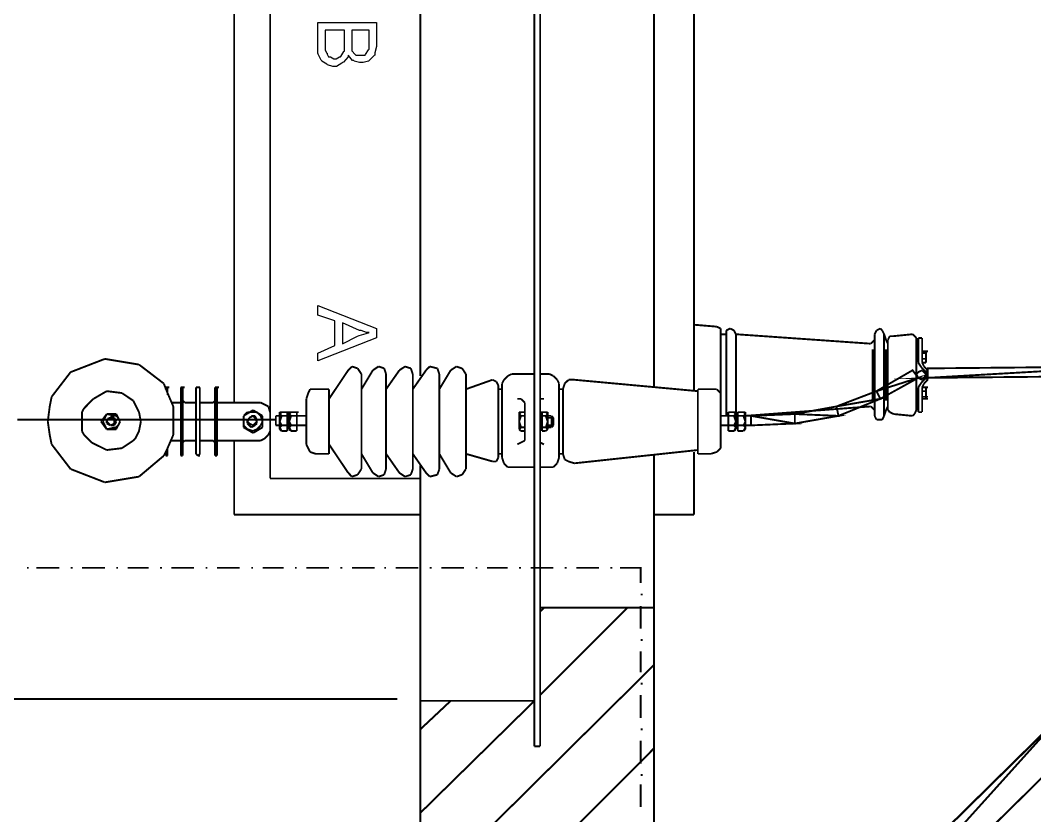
# Model space of a CAD drawing. Extents: x 0 to 210, y 0 to 297.
# Drawn here: x 43.96 to 66.6, y 199.45 to 217.2 of the extents above; entities that cross this region are included whole.
import ezdxf

# ---------------------------------------------------------------- set-up
doc = ezdxf.new("R2010")
doc.units = 0
doc.header["$MEASUREMENT"] = 0
for name, color, linetype in [('C00-00-00-BLACK', 7, 'Continuous'), ('C00-7E-FF', 150, 'Continuous'), ('CC6-C8-CA', 254, 'Continuous'), ('CFF-00-00', 1, 'Continuous')]:
    doc.layers.add(name, color=color, linetype=linetype)

msp = doc.modelspace()

# ---------------------------------------------------------------- linework, layer by layer
at = {"layer": 'C00-00-00-BLACK', "const_width": 0.0423}
for points in [[(55.433, 236.225), (55.433, 201.001)], [(55.5597, 236.225), (55.5597, 201.001)], [(49.5349, 206.979), (49.5349, 230.248)], [(48.7317, 208.672), (48.7317, 218.21)], [(58.1021, 209.013), (58.1021, 217.871)], [(58.994, 217.956), (58.994, 208.928)], [(52.8877, 209.267), (52.8877, 217.617)], [(58.994, 210.41), (59.5023, 210.367)], [(59.5863, 210.326), (59.5023, 210.367)], [(59.5863, 210.24), (59.5863, 210.326)], [(59.8015, 210.326), (59.7133, 210.283)], [(59.7133, 210.283), (59.7133, 210.198)], [(59.8854, 210.283), (59.8015, 210.326)], [(59.9281, 210.198), (59.8854, 210.283)], [(63.0661, 210.283), (63.023, 210.198)], [(63.1515, 210.326), (63.0661, 210.283)], [(63.1927, 210.283), (63.1515, 210.326)], [(63.2354, 210.198), (63.1927, 210.283)], [(59.5863, 208.291), (59.5863, 210.24)], [(59.5863, 210.198), (59.7133, 210.198)], [(59.7133, 210.198), (59.7133, 208.376)], [(59.9281, 210.198), (62.9391, 209.987)], [(59.9281, 210.198), (59.9281, 208.46)], [(63.023, 210.071), (62.9818, 210.029)], [(63.023, 210.198), (63.023, 210.071)], [(63.023, 210.198), (63.023, 208.376)], [(63.2354, 210.198), (63.2781, 210.071)], [(63.2354, 210.198), (63.2354, 208.376)], [(63.2781, 210.071), (63.3194, 209.987)], [(63.3621, 210.156), (63.3194, 210.071)], [(63.3194, 210.071), (63.3194, 208.503)], [(63.4478, 210.156), (63.3621, 210.156)], [(63.8708, 210.198), (63.4478, 210.156)], [(63.9135, 210.156), (63.8708, 210.198)], [(63.9547, 210.114), (63.9135, 210.156)], [(63.9547, 210.114), (63.9547, 208.503)], [(63.9974, 210.114), (64.0842, 210.114)], [(63.9974, 210.114), (63.9974, 209.564)], [(64.0842, 210.114), (64.0842, 209.564)], [(62.9818, 210.029), (62.9391, 209.987)], [(62.9818, 209.86), (62.9818, 208.714)], [(63.2781, 209.86), (63.2781, 208.714)], [(64.1696, 209.817), (64.0842, 209.817)], [(64.1696, 209.817), (64.1696, 209.605)], [(64.1696, 209.775), (64.1696, 209.817)], [(64.1696, 209.817), (64.2112, 209.817)], [(64.1696, 209.817), (64.2112, 209.817)], [(45.8474, 209.648), (45.0825, 209.352)], [(46.6094, 209.521), (45.8474, 209.648)], [(63.9974, 209.775), (63.9547, 209.775)], [(63.9974, 209.648), (63.9547, 209.648)], [(64.1696, 209.775), (64.0842, 209.775)], [(64.1696, 209.648), (64.0842, 209.648)], [(64.1696, 209.648), (64.1696, 209.775)], [(64.1696, 209.605), (64.1696, 209.648)], [(64.1696, 209.564), (64.1696, 209.605)], [(64.1696, 209.564), (64.1696, 209.605)], [(47.1622, 209.098), (46.6094, 209.521)], [(51.277, 209.394), (50.8497, 208.756)], [(51.3609, 209.478), (51.277, 209.394)], [(51.4876, 209.436), (51.3609, 209.478)], [(51.5729, 209.309), (51.4876, 209.436)], [(51.8266, 209.394), (51.5729, 208.971)], [(51.9536, 209.478), (51.8266, 209.394)], [(52.0802, 209.436), (51.9536, 209.478)], [(52.1229, 209.309), (52.0802, 209.436)], [(52.4192, 209.394), (52.1229, 208.971)], [(52.5459, 209.478), (52.4192, 209.394)], [(52.6754, 209.436), (52.5459, 209.478)], [(52.7184, 209.309), (52.6754, 209.436)], [(53.0144, 209.394), (52.7184, 208.971)], [(53.0144, 209.394), (52.7184, 208.971)], [(53.0987, 209.478), (53.0144, 209.394)], [(53.268, 209.436), (53.0987, 209.478)], [(53.3107, 209.309), (53.268, 209.436)], [(53.5644, 209.394), (53.3107, 208.971)], [(53.6924, 209.478), (53.5644, 209.394)], [(53.8194, 209.436), (53.6924, 209.478)], [(53.9034, 209.309), (53.8194, 209.436)], [(63.9974, 209.564), (64.0842, 209.436)], [(64.0842, 209.394), (63.9974, 209.352)], [(64.1696, 209.564), (64.0842, 209.564)], [(64.0842, 209.564), (64.1269, 209.478)], [(64.1696, 209.352), (64.0842, 209.436)], [(64.1269, 209.352), (64.0842, 209.394)], [(64.2112, 209.394), (64.1269, 209.478)], [(64.1696, 209.182), (64.1696, 209.394)], [(64.2112, 209.309), (64.2112, 209.394)], [(45.0825, 209.352), (44.6596, 208.802)], [(51.5729, 207.19), (51.5729, 209.309)], [(52.1229, 207.19), (52.1229, 209.309)], [(52.7184, 207.19), (52.7184, 209.309)], [(53.3107, 207.19), (53.3107, 209.309)], [(53.9034, 207.19), (53.9034, 209.309)], [(53.9034, 208.971), (54.4985, 209.182)], [(54.5842, 209.139), (54.4985, 209.182)], [(54.6255, 209.055), (54.5842, 209.139)], [(54.7522, 209.182), (54.7109, 209.098)], [(54.8375, 209.267), (54.7522, 209.182)], [(54.9219, 209.309), (54.8375, 209.267)], [(54.9219, 209.309), (55.433, 209.309)], [(55.5597, 209.309), (55.772, 209.309)], [(55.856, 209.267), (55.772, 209.309)], [(55.9414, 209.182), (55.856, 209.267)], [(55.9827, 209.098), (55.9414, 209.182)], [(56.195, 209.182), (56.1097, 209.098)], [(56.3217, 209.182), (56.195, 209.182)], [(59.0793, 208.928), (56.3217, 209.182)], [(63.9974, 209.352), (63.9547, 209.309)], [(63.9547, 209.309), (63.9974, 209.225)], [(63.9974, 209.225), (64.0842, 209.182)], [(64.0842, 209.139), (63.9974, 209.013)], [(64.0842, 209.182), (64.1269, 209.225)], [(64.0842, 209.139), (64.1696, 209.225)], [(64.1696, 209.309), (64.1269, 209.352)], [(64.1269, 209.225), (64.1696, 209.309)], [(64.1269, 209.098), (64.2112, 209.182)], [(64.1696, 209.225), (64.1696, 209.352)], [(64.2112, 209.182), (64.2112, 209.309)], [(45.8886, 208.928), (45.5923, 208.756)], [(46.2276, 208.886), (45.8886, 208.928)], [(47.2461, 208.886), (47.1622, 209.098)], [(47.2048, 209.013), (47.2048, 208.971)], [(47.2461, 209.013), (47.2048, 209.013)], [(47.2048, 209.013), (47.2461, 209.013)], [(47.2461, 209.013), (47.2461, 208.843)], [(47.2461, 209.013), (47.2888, 209.013)], [(47.5425, 209.013), (47.5425, 207.529)], [(47.5851, 209.013), (47.5425, 209.013)], [(47.5425, 209.013), (47.5851, 209.013)], [(47.5851, 209.013), (47.5851, 207.529)], [(47.5851, 209.013), (47.6278, 209.013)], [(47.8815, 209.013), (47.8815, 207.529)], [(47.9242, 209.013), (47.8815, 209.013)], [(47.9668, 209.013), (47.9242, 209.013)], [(47.9242, 209.013), (47.9668, 209.013)], [(47.9668, 209.013), (47.9668, 207.529)], [(48.3073, 209.013), (48.3073, 207.529)], [(48.35, 209.013), (48.3073, 209.013)], [(48.3073, 209.013), (48.35, 209.013)], [(48.35, 209.013), (48.35, 207.529)], [(48.35, 209.013), (48.3926, 209.013)], [(50.4264, 208.971), (50.3851, 208.886)], [(50.5534, 208.971), (50.4264, 208.971)], [(50.8497, 208.971), (50.5534, 208.971)], [(50.8497, 207.529), (50.8497, 208.971)], [(54.6255, 207.444), (54.6255, 209.055)], [(54.7109, 208.971), (54.6255, 208.971)], [(54.7109, 207.444), (54.7109, 209.098)], [(55.9827, 207.444), (55.9827, 209.098)], [(56.0684, 208.971), (55.9827, 208.971)], [(56.1097, 209.098), (56.0684, 208.971)], [(56.0684, 207.529), (56.0684, 208.971)], [(59.0793, 207.529), (59.0793, 208.971)], [(59.0793, 208.971), (59.3757, 208.971)], [(59.5023, 208.971), (59.3757, 208.971)], [(59.5863, 208.886), (59.5023, 208.971)], [(63.9974, 208.928), (63.9547, 208.928)], [(63.9974, 209.013), (63.9974, 208.46)], [(64.1269, 209.098), (64.0842, 209.013)], [(64.1696, 209.013), (64.0842, 209.013)], [(64.0842, 209.013), (64.0842, 208.46)], [(64.1696, 208.928), (64.0842, 208.928)], [(64.1696, 209.013), (64.2112, 209.013)], [(64.1696, 208.971), (64.1696, 209.013)], [(64.1696, 209.013), (64.1696, 208.756)], [(64.1696, 208.928), (64.1696, 208.971)], [(64.1696, 208.802), (64.1696, 208.928)], [(44.6596, 208.802), (44.6169, 208.587)], [(45.5923, 208.756), (45.3817, 208.544)], [(46.4827, 208.714), (46.2276, 208.886)], [(46.524, 208.63), (46.4827, 208.714)], [(47.3742, 208.587), (47.2461, 208.886)], [(47.5425, 208.672), (47.5425, 208.714)], [(47.5851, 208.714), (47.6278, 208.672)], [(47.8815, 208.672), (47.8815, 208.714)], [(47.9668, 208.714), (47.9668, 208.672)], [(48.2656, 208.672), (48.3073, 208.714)], [(48.35, 208.714), (48.35, 208.672)], [(50.3851, 208.886), (50.3424, 208.756)], [(50.3424, 207.741), (50.3424, 208.756)], [(55.1339, 208.756), (55.0499, 208.756)], [(55.2178, 208.672), (55.1339, 208.756)], [(55.645, 208.756), (55.5597, 208.756)], [(59.5863, 208.756), (59.5863, 208.886)], [(59.5863, 207.741), (59.5863, 208.756)], [(63.9974, 208.802), (63.9547, 208.802)], [(64.1696, 208.802), (64.0842, 208.802)], [(64.1696, 208.756), (64.0842, 208.756)], [(64.1696, 208.756), (64.1696, 208.802)], [(64.1696, 208.802), (64.2112, 208.802)], [(64.1696, 208.756), (64.2112, 208.756)], [(44.6169, 208.587), (44.5742, 208.248)], [(45.3817, 208.544), (45.3362, 208.46)], [(45.3362, 208.46), (45.3362, 208.248)], [(46.6094, 208.46), (46.524, 208.63)], [(46.6506, 208.248), (46.6094, 208.46)], [(47.3315, 208.672), (47.5008, 208.672)], [(47.3742, 208.248), (47.3742, 208.587)], [(47.5008, 208.672), (47.5425, 208.672)], [(47.6278, 208.672), (47.6705, 208.672)], [(47.6705, 208.672), (47.8398, 208.672)], [(47.8398, 208.672), (47.8815, 208.672)], [(47.9668, 208.672), (48.0081, 208.672)], [(48.0081, 208.672), (48.2205, 208.672)], [(48.2205, 208.672), (48.2656, 208.672)], [(48.35, 208.672), (48.3926, 208.672)], [(48.3926, 208.672), (49.324, 208.672)], [(49.1546, 208.503), (48.9423, 208.376)], [(49.028, 208.46), (48.9423, 208.376)], [(49.1546, 208.46), (49.028, 208.46)], [(49.3656, 208.376), (49.1546, 208.503)], [(49.2386, 208.46), (49.1546, 208.46)], [(49.324, 208.376), (49.2386, 208.46)], [(49.4083, 208.63), (49.324, 208.672)], [(49.4937, 208.587), (49.4083, 208.63)], [(49.5349, 208.46), (49.4937, 208.587)], [(49.5349, 208.46), (49.5349, 208.037)], [(49.7498, 208.46), (49.7498, 208.078)], [(49.7498, 208.46), (49.7914, 208.46)], [(49.7914, 208.46), (49.7498, 208.417)], [(49.7914, 208.46), (49.9195, 208.46)], [(49.9195, 208.46), (49.9195, 208.078)], [(49.9195, 208.46), (49.9607, 208.46)], [(49.9195, 208.417), (49.9195, 208.46)], [(49.9607, 208.46), (49.9607, 208.078)], [(49.9607, 208.46), (50.0034, 208.46)], [(50.0034, 208.46), (49.9607, 208.417)], [(50.0034, 208.46), (50.1304, 208.46)], [(50.1304, 208.46), (50.1304, 208.078)], [(50.1304, 208.46), (50.1731, 208.46)], [(50.1304, 208.417), (50.1304, 208.46)], [(55.0912, 208.46), (55.0912, 208.078)], [(55.0912, 208.46), (55.1339, 208.46)], [(55.1339, 208.46), (55.0912, 208.417)], [(55.1339, 208.46), (55.2178, 208.46)], [(55.2178, 208.587), (55.2178, 208.672)], [(55.2178, 208.587), (55.2178, 207.952)], [(55.5597, 208.46), (55.6024, 208.46)], [(55.6024, 208.078), (55.6024, 208.46)], [(55.6024, 208.46), (55.645, 208.46)], [(55.6867, 208.46), (55.6024, 208.46)], [(55.6024, 208.46), (55.6024, 208.417)], [(55.7294, 208.46), (55.6867, 208.46)], [(55.7294, 208.417), (55.6867, 208.46)], [(55.7294, 208.078), (55.7294, 208.46)], [(59.7588, 208.46), (59.7588, 208.078)], [(59.7588, 208.46), (59.8854, 208.46)], [(59.7588, 208.46), (59.7588, 208.417)], [(59.7588, 208.46), (59.8015, 208.46)], [(59.9281, 208.417), (59.8854, 208.46)], [(59.8854, 208.46), (59.9281, 208.46)], [(59.9281, 208.46), (59.9281, 208.078)], [(59.9708, 208.46), (59.9708, 208.078)], [(59.9708, 208.46), (60.0975, 208.46)], [(59.9708, 208.46), (59.9708, 208.417)], [(59.9708, 208.46), (60.0121, 208.46)], [(60.1405, 208.417), (60.0975, 208.46)], [(60.0975, 208.46), (60.1405, 208.46)], [(60.1405, 208.376), (62.9391, 208.587)], [(60.1405, 208.46), (60.1405, 208.078)], [(62.9818, 208.544), (62.9391, 208.587)], [(63.023, 208.503), (62.9818, 208.544)], [(63.023, 208.376), (63.023, 208.503)], [(63.2354, 208.376), (63.2781, 208.503)], [(63.2781, 208.503), (63.3194, 208.587)], [(63.3194, 208.503), (63.3621, 208.46)], [(63.3621, 208.46), (63.4478, 208.417)], [(63.9135, 208.417), (63.9547, 208.503)], [(63.9974, 208.46), (64.0842, 208.46)], [(44.5742, 208.248), (44.6169, 207.952)], [(45.3362, 208.248), (45.3362, 208.037)], [(45.8886, 208.417), (45.762, 208.248)], [(45.762, 208.248), (45.8886, 208.078)], [(45.8886, 208.417), (45.8047, 208.248)], [(45.8047, 208.248), (45.8886, 208.078)], [(46.101, 208.417), (45.8886, 208.417)], [(46.101, 208.376), (45.8886, 208.417)], [(45.9313, 208.333), (45.8886, 208.248)], [(45.8886, 208.291), (45.8886, 208.206)], [(45.8886, 208.248), (45.9313, 208.206)], [(45.974, 208.333), (45.9313, 208.333)], [(46.0583, 208.333), (45.974, 208.376)], [(46.0583, 208.333), (45.974, 208.333)], [(46.0583, 208.248), (46.0583, 208.333)], [(46.101, 208.248), (46.0583, 208.333)], [(46.0583, 208.206), (46.0583, 208.248)], [(46.0583, 208.164), (46.101, 208.248)], [(46.1864, 208.248), (46.101, 208.417)], [(46.1437, 208.333), (46.101, 208.376)], [(46.101, 208.078), (46.1864, 208.248)], [(46.1864, 208.248), (46.1437, 208.333)], [(46.1437, 208.164), (46.1864, 208.248)], [(46.6094, 208.037), (46.6506, 208.248)], [(47.3742, 207.952), (47.3742, 208.248)], [(48.9423, 208.376), (48.9423, 208.121)], [(48.9423, 208.376), (48.9423, 208.248)], [(48.9423, 208.248), (48.9423, 208.164)], [(49.0693, 208.333), (49.028, 208.248)], [(49.028, 208.291), (49.028, 208.206)], [(49.028, 208.248), (49.0693, 208.206)], [(49.1546, 208.376), (49.0693, 208.333)], [(49.1959, 208.376), (49.112, 208.376)], [(49.1959, 208.333), (49.1546, 208.376)], [(49.2386, 208.291), (49.1959, 208.376)], [(49.2386, 208.248), (49.1959, 208.333)], [(49.1959, 208.206), (49.2386, 208.248)], [(49.2386, 208.206), (49.2386, 208.291)], [(49.3656, 208.248), (49.324, 208.376)], [(49.324, 208.164), (49.3656, 208.248)], [(49.3656, 208.121), (49.3656, 208.376)], [(49.6616, 208.164), (49.6616, 208.376)], [(49.7498, 208.376), (49.6616, 208.376)], [(49.6616, 208.164), (49.6616, 208.376)], [(49.7498, 208.417), (49.7914, 208.376)], [(49.7914, 208.376), (49.7498, 208.248)], [(49.7498, 208.248), (49.7914, 208.164)], [(49.7914, 208.376), (49.9195, 208.376)], [(49.9195, 208.376), (49.9195, 208.417)], [(49.9195, 208.248), (49.9195, 208.376)], [(49.9607, 208.376), (49.9195, 208.376)], [(49.9195, 208.164), (49.9195, 208.248)], [(49.9607, 208.417), (50.0034, 208.376)], [(50.0034, 208.376), (49.9607, 208.248)], [(49.9607, 208.248), (50.0034, 208.164)], [(50.1304, 208.376), (50.0034, 208.376)], [(50.1304, 208.376), (50.1304, 208.417)], [(50.1304, 208.248), (50.1304, 208.376)], [(50.3424, 208.376), (50.1304, 208.376)], [(50.1304, 208.164), (50.1304, 208.248)], [(55.0912, 208.417), (55.1339, 208.376)], [(55.1339, 208.376), (55.0912, 208.248)], [(55.0912, 208.248), (55.1339, 208.121)], [(55.1339, 208.376), (55.2178, 208.376)], [(55.6024, 208.417), (55.6024, 208.376)], [(55.6024, 208.376), (55.6024, 208.248)], [(55.6024, 208.376), (55.6867, 208.376)], [(55.6024, 208.248), (55.6024, 208.121)], [(55.6867, 208.376), (55.7294, 208.417)], [(55.7294, 208.248), (55.6867, 208.376)], [(55.6867, 208.121), (55.7294, 208.248)], [(55.8133, 208.376), (55.7294, 208.376)], [(55.7294, 208.333), (55.8133, 208.333)], [(55.8133, 208.376), (55.8133, 208.121)], [(55.856, 208.333), (55.8133, 208.376)], [(55.856, 208.333), (55.856, 208.164)], [(59.7588, 208.376), (59.5863, 208.376)], [(59.5863, 208.376), (59.7133, 208.376)], [(59.7133, 208.376), (59.7588, 208.376)], [(59.7588, 208.417), (59.7588, 208.376)], [(59.7588, 208.376), (59.7588, 208.248)], [(59.8854, 208.376), (59.7588, 208.376)], [(59.8854, 208.376), (59.7588, 208.376)], [(59.7588, 208.248), (59.7588, 208.164)], [(59.8854, 208.376), (59.9281, 208.417)], [(59.9281, 208.248), (59.8854, 208.376)], [(59.8854, 208.164), (59.9281, 208.248)], [(59.9708, 208.376), (59.9281, 208.376)], [(59.9708, 208.376), (59.9281, 208.376)], [(59.9281, 208.376), (59.9708, 208.376)], [(59.9708, 208.417), (59.9708, 208.376)], [(59.9708, 208.376), (59.9708, 208.248)], [(60.0975, 208.376), (59.9708, 208.376)], [(60.0975, 208.376), (59.9708, 208.376)], [(59.9708, 208.248), (59.9708, 208.164)], [(60.0975, 208.376), (60.1405, 208.417)], [(60.1405, 208.248), (60.0975, 208.376)], [(60.0975, 208.164), (60.1405, 208.248)], [(60.2671, 208.376), (60.1405, 208.376)], [(60.2671, 208.164), (60.2671, 208.376)], [(60.2671, 208.164), (60.2671, 208.376)], [(63.023, 208.376), (63.0661, 208.291)], [(63.0661, 208.291), (63.1515, 208.291)], [(63.1515, 208.291), (63.1927, 208.291)], [(63.1927, 208.291), (63.2354, 208.376)], [(63.4478, 208.417), (63.8708, 208.376)], [(63.8708, 208.376), (63.9135, 208.417)], [(45.3362, 208.037), (45.3817, 207.952)], [(45.8886, 208.206), (45.974, 208.164)], [(45.8886, 208.078), (46.101, 208.121)], [(45.8886, 208.078), (46.101, 208.078)], [(45.9313, 208.206), (45.974, 208.164)], [(45.974, 208.164), (46.0583, 208.206)], [(45.974, 208.164), (46.0583, 208.164)], [(46.101, 208.121), (46.1437, 208.164)], [(46.524, 207.867), (46.6094, 208.037)], [(48.9423, 208.164), (49.028, 208.078)], [(48.9423, 208.121), (49.1546, 207.994)], [(49.028, 208.206), (49.112, 208.121)], [(49.028, 208.078), (49.1546, 208.037)], [(49.0693, 208.206), (49.1546, 208.164)], [(49.112, 208.121), (49.1959, 208.164)], [(49.1546, 208.164), (49.1959, 208.206)], [(49.1546, 207.994), (49.3656, 208.121)], [(49.1546, 208.037), (49.2386, 208.078)], [(49.1959, 208.164), (49.2386, 208.206)], [(49.2386, 208.078), (49.324, 208.164)], [(49.4937, 207.952), (49.5349, 208.037)], [(49.7498, 208.164), (49.6616, 208.164)], [(49.7914, 208.164), (49.7498, 208.121)], [(49.7498, 208.121), (49.7914, 208.037)], [(49.7914, 208.037), (49.7498, 208.078)], [(49.9195, 208.164), (49.7914, 208.164)], [(49.7914, 208.037), (49.9195, 208.037)], [(49.9195, 208.121), (49.9195, 208.164)], [(49.9607, 208.164), (49.9195, 208.164)], [(49.9195, 208.037), (49.9195, 208.121)], [(49.9195, 208.078), (49.9195, 208.037)], [(50.0034, 208.164), (49.9607, 208.121)], [(49.9607, 208.121), (50.0034, 208.037)], [(50.0034, 208.037), (49.9607, 208.078)], [(50.1304, 208.164), (50.0034, 208.164)], [(50.0034, 208.037), (50.1304, 208.037)], [(50.1304, 208.121), (50.1304, 208.164)], [(50.3424, 208.164), (50.1304, 208.164)], [(50.1304, 208.037), (50.1304, 208.121)], [(50.1304, 208.037), (50.1304, 208.078)], [(55.1339, 208.121), (55.0912, 208.078)], [(55.0912, 208.078), (55.1339, 208.037)], [(55.1339, 208.037), (55.0912, 208.078)], [(55.1339, 208.121), (55.2178, 208.121)], [(55.2178, 208.037), (55.1339, 208.037)], [(55.5597, 208.078), (55.6024, 208.078)], [(55.6024, 208.121), (55.6024, 208.078)], [(55.6024, 208.121), (55.6867, 208.121)], [(55.6024, 208.078), (55.6024, 208.037)], [(55.6024, 208.078), (55.6024, 208.037)], [(55.6867, 208.037), (55.6024, 208.037)], [(55.7294, 208.078), (55.6867, 208.121)], [(55.6867, 208.037), (55.7294, 208.078)], [(55.7294, 208.078), (55.6867, 208.037)], [(55.7294, 208.164), (55.8133, 208.164)], [(55.7294, 208.121), (55.8133, 208.121)], [(55.8133, 208.121), (55.856, 208.164)], [(59.7588, 208.164), (59.5863, 208.164)], [(59.8854, 208.164), (59.7588, 208.164)], [(59.8854, 208.164), (59.7588, 208.164)], [(59.7588, 208.164), (59.7588, 208.121)], [(59.7588, 208.121), (59.7588, 208.037)], [(59.7588, 208.037), (59.7588, 208.078)], [(59.7588, 208.037), (59.8854, 208.037)], [(59.9281, 208.121), (59.8854, 208.164)], [(59.8854, 208.037), (59.9281, 208.121)], [(59.9281, 208.078), (59.8854, 208.037)], [(59.9708, 208.164), (59.9281, 208.164)], [(59.9708, 208.164), (59.9281, 208.164)], [(60.0975, 208.164), (59.9708, 208.164)], [(60.0975, 208.164), (59.9708, 208.164)], [(59.9708, 208.164), (59.9708, 208.121)], [(59.9708, 208.121), (59.9708, 208.037)], [(59.9708, 208.037), (59.9708, 208.078)], [(59.9708, 208.037), (60.0975, 208.037)], [(60.1405, 208.121), (60.0975, 208.164)], [(60.0975, 208.037), (60.1405, 208.121)], [(60.1405, 208.078), (60.0975, 208.037)], [(60.2671, 208.164), (60.1405, 208.164)], [(44.6169, 207.952), (44.6596, 207.741)], [(45.3817, 207.952), (45.551, 207.782)], [(45.551, 207.782), (45.8886, 207.614)], [(46.2276, 207.655), (46.4827, 207.825)], [(46.4827, 207.825), (46.524, 207.867)], [(47.2461, 207.655), (47.3742, 207.952)], [(47.3315, 207.825), (47.5008, 207.825)], [(47.5425, 207.825), (47.5008, 207.825)], [(47.5425, 207.782), (47.5425, 207.825)], [(47.6278, 207.825), (47.5851, 207.782)], [(47.6705, 207.825), (47.6278, 207.825)], [(47.8398, 207.825), (47.6705, 207.825)], [(47.8815, 207.825), (47.8398, 207.825)], [(47.8815, 207.782), (47.8815, 207.825)], [(48.0081, 207.825), (47.9668, 207.825)], [(47.9668, 207.825), (47.9668, 207.782)], [(48.0081, 207.825), (48.2205, 207.825)], [(48.2656, 207.825), (48.2205, 207.825)], [(48.3073, 207.782), (48.2656, 207.825)], [(48.3926, 207.825), (48.35, 207.825)], [(48.35, 207.825), (48.35, 207.782)], [(48.3926, 207.825), (49.324, 207.825)], [(48.7317, 206.171), (48.7317, 207.825)], [(49.324, 207.825), (49.4083, 207.867)], [(49.4083, 207.867), (49.4937, 207.952)], [(55.0499, 207.741), (55.1339, 207.782)], [(55.1339, 207.782), (55.2178, 207.825)], [(55.2178, 207.825), (55.2178, 207.952)], [(55.5597, 207.782), (55.645, 207.741)], [(44.6596, 207.741), (45.0825, 207.19)], [(45.8886, 207.614), (46.2276, 207.655)], [(47.1622, 207.486), (47.2461, 207.655)], [(47.2048, 207.571), (47.2048, 207.486)], [(47.2461, 207.655), (47.2461, 207.529)], [(50.3424, 207.741), (50.3851, 207.655)], [(50.3851, 207.655), (50.4264, 207.571)], [(50.4264, 207.571), (50.5534, 207.529)], [(50.8497, 207.741), (51.277, 207.105)], [(56.3217, 207.318), (59.0793, 207.614)], [(58.994, 206.171), (58.994, 207.571)], [(59.3757, 207.529), (59.5023, 207.571)], [(59.5023, 207.571), (59.5863, 207.655)], [(59.5863, 207.655), (59.5863, 207.741)], [(46.6094, 207.02), (47.1622, 207.486)], [(47.2048, 207.486), (47.2461, 207.486)], [(47.2461, 207.486), (47.2461, 207.529)], [(47.5425, 207.529), (47.5425, 207.486)], [(47.5425, 207.486), (47.5851, 207.486)], [(47.5851, 207.486), (47.5851, 207.529)], [(47.8815, 207.529), (47.9242, 207.486)], [(47.9242, 207.486), (47.9668, 207.529)], [(47.9242, 207.486), (47.9668, 207.486)], [(48.3073, 207.529), (48.3073, 207.486)], [(48.3073, 207.486), (48.35, 207.486)], [(48.35, 207.486), (48.35, 207.529)], [(50.8497, 207.529), (50.5534, 207.529)], [(51.8266, 207.105), (51.5729, 207.529)], [(52.4192, 207.105), (52.1229, 207.529)], [(53.0144, 207.105), (52.7184, 207.529)], [(53.5644, 207.105), (53.3107, 207.529)], [(53.9034, 207.529), (54.4985, 207.359)], [(54.4985, 207.359), (54.5842, 207.359)], [(54.5842, 207.359), (54.6255, 207.444)], [(54.7109, 207.529), (54.6255, 207.529)], [(54.7109, 207.444), (54.7522, 207.318)], [(55.9414, 207.318), (55.9827, 207.444)], [(56.0684, 207.529), (55.9827, 207.529)], [(56.0684, 207.529), (56.1097, 207.402)], [(56.1097, 207.402), (56.195, 207.359)], [(56.195, 207.359), (56.3217, 207.318)], [(58.1021, 158.866), (58.1021, 207.486)], [(59.0793, 207.529), (59.3757, 207.529)], [(45.0825, 207.19), (45.8474, 206.893)], [(51.277, 207.105), (51.3609, 207.02)], [(51.4876, 207.063), (51.5729, 207.19)], [(51.8266, 207.105), (51.9536, 207.02)], [(52.0802, 207.063), (52.1229, 207.19)], [(52.4192, 207.105), (52.5459, 207.02)], [(52.6754, 207.063), (52.7184, 207.19)], [(52.8877, 153.694), (52.8877, 207.275)], [(53.0144, 207.105), (53.0987, 207.02)], [(53.268, 207.063), (53.3107, 207.19)], [(53.5644, 207.105), (53.6924, 207.02)], [(53.8194, 207.063), (53.9034, 207.19)], [(54.7522, 207.318), (54.8375, 207.232)], [(54.8375, 207.232), (54.9219, 207.232)], [(54.9219, 207.232), (55.433, 207.232)], [(55.5597, 207.232), (55.772, 207.232)], [(55.772, 207.232), (55.856, 207.232)], [(55.856, 207.232), (55.9414, 207.318)], [(45.8474, 206.893), (46.6094, 207.02)], [(52.8877, 206.979), (49.5349, 206.979)], [(51.3609, 207.02), (51.4876, 207.063)], [(51.9536, 207.02), (52.0802, 207.063)], [(52.5459, 207.02), (52.6754, 207.063)], [(53.0987, 207.02), (53.268, 207.063)], [(53.6924, 207.02), (53.8194, 207.063)], [(52.8877, 206.171), (48.7317, 206.171)], [(58.1021, 206.171), (58.994, 206.171)], [(44.1082, 204.986), (44.1508, 204.986)], [(44.8289, 204.986), (44.3205, 204.986)], [(45.0825, 204.986), (45.1252, 204.986)], [(45.8474, 204.986), (45.3362, 204.986)], [(46.101, 204.986), (46.1437, 204.986)], [(46.8231, 204.986), (46.3543, 204.986)], [(47.0778, 204.986), (47.1191, 204.986)], [(47.8398, 204.986), (47.3315, 204.986)], [(48.0935, 204.986), (48.1362, 204.986)], [(48.8583, 204.986), (48.35, 204.986)], [(49.112, 204.986), (49.1546, 204.986)], [(49.8341, 204.986), (49.3656, 204.986)], [(50.0888, 204.986), (50.1304, 204.986)], [(50.8497, 204.986), (50.3424, 204.986)], [(51.1044, 204.986), (51.1485, 204.986)], [(51.8693, 204.986), (51.3609, 204.986)], [(52.0802, 204.986), (52.1229, 204.986)], [(52.8451, 204.986), (52.3353, 204.986)], [(53.0987, 204.986), (53.1414, 204.986)], [(53.8607, 204.986), (53.3534, 204.986)], [(54.1182, 204.986), (54.1595, 204.986)], [(54.8375, 204.986), (54.3719, 204.986)], [(55.0912, 204.986), (55.1339, 204.986)], [(55.856, 204.986), (55.3462, 204.986)], [(56.1097, 204.986), (56.1523, 204.986)], [(56.8745, 204.986), (56.3644, 204.986)], [(57.1292, 204.986), (57.1708, 204.986)], [(57.8058, 204.644), (57.8058, 204.986), (57.3401, 204.986)], [(57.8058, 204.391), (57.8485, 204.391)], [(55.5597, 204.01), (55.645, 204.094)], [(55.5597, 202.144), (57.5098, 204.094)], [(58.1021, 204.094), (55.5597, 204.094)], [(57.8058, 203.629), (57.8058, 204.137)], [(57.8058, 203.375), (57.8485, 203.375)], [(57.8058, 202.653), (57.8058, 203.12)], [(57.8058, 202.525), (58.1021, 202.824)], [(52.8877, 197.652), (57.8058, 202.525)], [(57.8058, 202.398), (57.8485, 202.398)], [(57.8058, 201.636), (57.8058, 202.144)], [(67.7732, 202.271), (58.528, 193.16)], [(52.8877, 201.382), (53.5644, 202.017)], [(52.8877, 199.517), (55.433, 202.017)], [(52.8877, 202.017), (55.433, 202.017)], [(68.1122, 201.636), (59.0793, 192.735)], [(57.8058, 201.382), (57.8485, 201.382)], [(55.433, 201.001), (55.5597, 201.001)], [(57.8058, 200.618), (57.8058, 201.129)], [(57.8058, 200.66), (58.1021, 200.959)], [(52.9717, 195.829), (57.8058, 200.66)], [(57.8058, 200.364), (57.8485, 200.364)], [(57.8058, 199.645), (57.8058, 200.152)]]:
    msp.add_lwpolyline(points, dxfattribs=at)
at = {"layer": 'C00-00-00-BLACK'}
for points in [[(50.5961, 217.151), (51.9105, 217.151), (51.9105, 216.683), (51.9105, 216.619), (51.8693, 216.478), (51.8693, 216.429), (51.8583, 216.42), (51.7521, 216.313), (51.7426, 216.303), (51.7317, 216.293), (51.6117, 216.26), (51.5729, 216.26), (51.5303, 216.26), (51.4131, 216.293), (51.4036, 216.303), (51.3719, 216.303), (51.2865, 216.42), (51.277, 216.429), (51.277, 216.388), (51.1694, 216.271), (51.1485, 216.26), (51.1376, 216.25), (51.0177, 216.176), (50.9778, 216.176), (50.9351, 216.176), (50.818, 216.207), (50.8081, 216.217), (50.7972, 216.228), (50.691, 216.293), (50.6815, 216.303), (50.6705, 216.313), (50.6056, 216.451), (50.5961, 216.472), (50.5961, 216.525), (50.5961, 216.644), (50.5961, 216.683), (50.5961, 217.151)], [(50.7654, 216.982), (50.7654, 216.683), (50.7654, 216.651), (50.7654, 216.556), (50.7654, 216.556), (50.7654, 216.535), (50.7972, 216.472), (50.8081, 216.472), (50.8081, 216.451), (50.8385, 216.386), (50.8497, 216.386), (50.8811, 216.386), (50.9531, 216.345), (50.9778, 216.345), (51.0095, 216.345), (51.0798, 216.386), (51.1044, 216.386), (51.1157, 216.397), (51.1803, 216.504), (51.1912, 216.513), (51.1912, 216.513), (51.1912, 216.642), (51.1912, 216.683), (51.1912, 216.982), (50.7654, 216.982)], [(51.3609, 216.982), (51.3609, 216.726), (51.3609, 216.684), (51.3609, 216.589), (51.3609, 216.556), (51.3609, 216.524), (51.4339, 216.44), (51.4449, 216.429), (51.4449, 216.429), (51.5084, 216.429), (51.5303, 216.429), (51.562, 216.429), (51.6322, 216.429), (51.6572, 216.429), (51.6668, 216.44), (51.7317, 216.546), (51.7426, 216.556), (51.7426, 216.556), (51.7426, 216.684), (51.7426, 216.726), (51.7426, 216.982), (51.3609, 216.982)], [(50.5961, 210.836), (51.9105, 210.326), (51.9105, 210.114), (50.5961, 209.605), (50.5961, 209.775), (50.9778, 209.944), (50.9778, 210.494), (50.5961, 210.622), (50.5961, 210.836)], [(51.1485, 210.453), (51.1485, 209.987), (51.4876, 210.156), (51.5193, 210.167), (51.7317, 210.231), (51.7426, 210.24), (51.689, 210.24), (51.5691, 210.283), (51.5303, 210.283), (51.1485, 210.453)]]:
    msp.add_lwpolyline(points, close=True, dxfattribs=at)
at = {"layer": 'C00-7E-FF', "const_width": 0.0423}
msp.add_lwpolyline([(52.3766, 202.059), (42.3252, 202.059)], dxfattribs=at)
at = {"layer": 'CC6-C8-CA', "const_width": 0.0423}
for points in [[(67.1382, 201.636), (59.545, 193.201), (58.5706, 193.201), (67.1382, 201.636)], [(68.1122, 201.636), (67.1382, 201.636), (59.545, 193.201), (68.1122, 201.636)]]:
    msp.add_lwpolyline(points, close=True, dxfattribs=at)
at = {"layer": 'CC6-C8-CA'}
for points in [[(67.1382, 201.636), (59.545, 193.201), (58.5706, 193.201), (67.1382, 201.636)], [(68.1122, 201.636), (67.1382, 201.636), (59.545, 193.201), (68.1122, 201.636)]]:
    msp.add_lwpolyline(points, close=True, dxfattribs=at)
at = {"layer": 'CFF-00-00', "const_width": 0.0423}
for points in [[(63.0661, 208.928), (63.9974, 209.225), (63.8708, 209.394), (63.0661, 208.928)], [(68.6223, 209.267), (68.6223, 209.478), (64.2112, 209.225), (68.6223, 209.267)], [(68.6223, 209.478), (64.2112, 209.225), (64.2112, 209.436), (68.6223, 209.478)], [(63.1515, 208.756), (63.0661, 208.928), (63.9974, 209.225), (63.1515, 208.756)], [(62.1743, 208.587), (63.1515, 208.756), (63.0661, 208.928), (62.1743, 208.587)], [(62.2169, 208.376), (62.1743, 208.587), (63.1515, 208.756), (62.2169, 208.376)], [(61.2429, 208.417), (62.2169, 208.376), (62.1743, 208.587), (61.2429, 208.417)], [(60.2671, 208.376), (61.2429, 208.206), (61.2429, 208.417), (60.2671, 208.376)], [(60.2671, 208.164), (60.2671, 208.376), (61.2429, 208.206), (60.2671, 208.164)], [(61.2429, 208.206), (61.2429, 208.417), (62.2169, 208.376), (61.2429, 208.206)]]:
    msp.add_lwpolyline(points, close=True, dxfattribs=at)
at = {"layer": 'CFF-00-00'}
for points in [[(63.0661, 208.928), (63.9974, 209.225), (63.8708, 209.394), (63.0661, 208.928)], [(68.6223, 209.267), (68.6223, 209.478), (64.2112, 209.225), (68.6223, 209.267)], [(68.6223, 209.478), (64.2112, 209.225), (64.2112, 209.436), (68.6223, 209.478)], [(63.1515, 208.756), (63.0661, 208.928), (63.9974, 209.225), (63.1515, 208.756)], [(62.1743, 208.587), (63.1515, 208.756), (63.0661, 208.928), (62.1743, 208.587)], [(62.2169, 208.376), (62.1743, 208.587), (63.1515, 208.756), (62.2169, 208.376)], [(61.2429, 208.417), (62.2169, 208.376), (62.1743, 208.587), (61.2429, 208.417)], [(60.2671, 208.376), (61.2429, 208.206), (61.2429, 208.417), (60.2671, 208.376)], [(60.2671, 208.164), (60.2671, 208.376), (61.2429, 208.206), (60.2671, 208.164)], [(61.2429, 208.206), (61.2429, 208.417), (62.2169, 208.376), (61.2429, 208.206)]]:
    msp.add_lwpolyline(points, close=True, dxfattribs=at)
at = {"layer": 'CFF-00-00', "const_width": 0.0423}
msp.add_lwpolyline([(49.6616, 208.291), (43.8947, 208.291)], dxfattribs=at)

doc.saveas('drawing.dxf')
